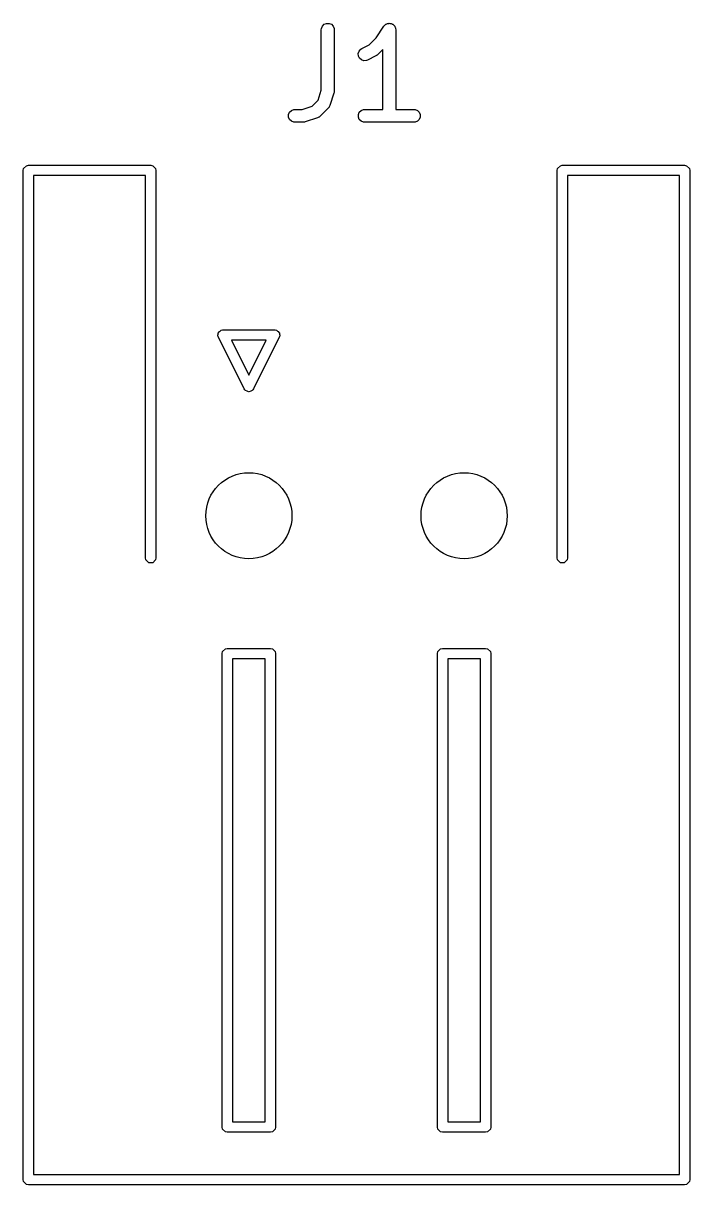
# Model space of a CAD drawing. Extents: x 2.05 to 8.87, y -5.84 to -2.88.
# Drawn here: x 6.442 to 6.747, y -5.833 to -5.302 of the extents above; entities that cross this region are included whole.
import ezdxf

# ---------------------------------------------------------------- set-up
doc = ezdxf.new("R2010")
doc.units = 0
doc.header["$MEASUREMENT"] = 0
doc.layers.add('BLACK', color=7, linetype='CONTINUOUS')

msp = doc.modelspace()

# ---------------------------------------------------------------- linework, layer by layer
at = {"layer": 'BLACK', "linetype": 'CONTINUOUS'}
for p, q in [((6.57841, -5.30531), (6.57847, -5.30473)), ((6.57841, -5.33295), (6.57841, -5.30531)), ((6.57847, -5.30473), (6.57891, -5.30367)), ((6.57891, -5.30367), (6.57972, -5.30285)), ((6.57972, -5.30285), (6.58079, -5.30241)), ((6.58079, -5.30241), (6.58194, -5.30241)), ((6.58194, -5.30241), (6.58301, -5.30285)), ((6.58301, -5.30285), (6.58382, -5.30367)), ((6.58382, -5.30367), (6.58426, -5.30473)), ((6.58426, -5.30473), (6.58432, -5.30531)), ((6.58432, -5.30531), (6.58432, -5.33343)), ((6.60344, -5.30905), (6.60703, -5.30367)), ((6.60703, -5.30367), (6.6074, -5.30322)), ((6.60703, -5.30367), (6.60703, -5.30367)), ((6.60703, -5.30367), (6.60703, -5.30367)), ((6.60703, -5.30367), (6.60703, -5.30367)), ((6.6074, -5.30322), (6.60764, -5.30306)), ((6.60764, -5.30306), (6.60785, -5.30285)), ((6.60785, -5.30285), (6.60811, -5.30274)), ((6.60811, -5.30274), (6.60835, -5.30258)), ((6.60835, -5.30258), (6.60864, -5.30252)), ((6.60864, -5.30252), (6.60891, -5.30241)), ((6.60891, -5.30241), (6.6092, -5.30241)), ((6.6092, -5.30241), (6.60948, -5.30236)), ((6.60948, -5.30236), (6.60977, -5.30241)), ((6.60977, -5.30241), (6.61006, -5.30241)), ((6.61006, -5.30241), (6.61033, -5.30252)), ((6.61033, -5.30252), (6.61061, -5.30258)), ((6.61061, -5.30258), (6.61086, -5.30274)), ((6.61086, -5.30274), (6.61113, -5.30285)), ((6.61113, -5.30285), (6.61133, -5.30306)), ((6.61133, -5.30306), (6.61157, -5.30322)), ((6.61157, -5.30322), (6.61173, -5.30346)), ((6.61173, -5.30346), (6.61194, -5.30367)), ((6.61194, -5.30367), (6.61205, -5.30393)), ((6.61205, -5.30393), (6.61221, -5.30417)), ((6.61221, -5.30417), (6.61227, -5.30446)), ((6.61227, -5.30446), (6.61238, -5.30473)), ((6.61238, -5.30473), (6.61244, -5.3053)), ((6.61244, -5.3053), (6.61244, -5.3053)), ((6.61244, -5.3053), (6.61244, -5.30531)), ((6.61244, -5.30531), (6.61244, -5.30531)), ((6.61244, -5.30531), (6.61244, -5.34173)), ((6.60024, -5.31225), (6.60344, -5.30905)), ((6.59531, -5.31619), (6.59567, -5.31509)), ((6.59539, -5.31734), (6.59531, -5.31619)), ((6.59567, -5.31509), (6.59643, -5.31422)), ((6.59643, -5.31422), (6.59692, -5.31392)), ((6.59692, -5.31392), (6.60024, -5.31225)), ((6.60653, -5.31431), (6.60408, -5.31677)), ((6.60653, -5.34173), (6.60653, -5.31431)), ((6.59591, -5.31837), (6.59539, -5.31734)), ((6.59678, -5.31912), (6.59591, -5.31837)), ((6.59787, -5.31949), (6.59678, -5.31912)), ((6.59902, -5.3194), (6.59787, -5.31949)), ((6.59956, -5.3192), (6.59902, -5.3194)), ((6.60331, -5.31732), (6.59956, -5.3192)), ((6.60356, -5.31717), (6.60331, -5.31732)), ((6.60363, -5.31714), (6.60356, -5.31717)), ((6.60371, -5.31707), (6.60363, -5.31714)), ((6.6038, -5.31701), (6.60371, -5.31707)), ((6.60385, -5.31696), (6.6038, -5.31701)), ((6.60408, -5.31677), (6.60385, -5.31696)), ((6.57415, -5.34022), (6.57691, -5.33746)), ((6.57691, -5.33746), (6.57841, -5.33295)), ((6.58417, -5.33436), (6.58229, -5.33999)), ((6.58423, -5.33408), (6.58417, -5.33436)), ((6.58426, -5.33401), (6.58423, -5.33408)), ((6.58427, -5.3339), (6.58426, -5.33401)), ((6.58429, -5.3338), (6.58427, -5.3339)), ((6.58432, -5.33343), (6.58429, -5.33372)), ((6.58429, -5.33372), (6.58429, -5.3338)), ((6.56391, -5.34304), (6.56473, -5.34222)), ((6.56473, -5.34222), (6.56579, -5.34178)), ((6.56579, -5.34178), (6.56637, -5.34173)), ((6.56637, -5.34173), (6.56964, -5.34173)), ((6.56964, -5.34173), (6.57415, -5.34022)), ((6.58158, -5.34114), (6.57783, -5.34489)), ((6.58195, -5.34069), (6.58158, -5.34114)), ((6.58199, -5.3406), (6.58195, -5.34069)), ((6.58206, -5.34052), (6.58199, -5.3406)), ((6.58229, -5.33999), (6.58206, -5.34052)), ((6.59578, -5.34304), (6.5966, -5.34222)), ((6.5966, -5.34222), (6.59766, -5.34178)), ((6.59766, -5.34178), (6.59824, -5.34173)), ((6.59824, -5.34173), (6.60653, -5.34173)), ((6.61244, -5.34173), (6.62073, -5.34173)), ((6.62073, -5.34173), (6.62131, -5.34178)), ((6.62131, -5.34178), (6.62238, -5.34222)), ((6.62238, -5.34222), (6.62319, -5.34304)), ((6.56347, -5.3441), (6.56391, -5.34304)), ((6.56347, -5.34525), (6.56347, -5.3441)), ((6.56391, -5.34632), (6.56347, -5.34525)), ((6.56473, -5.34713), (6.56391, -5.34632)), ((6.56579, -5.34757), (6.56473, -5.34713)), ((6.56637, -5.34763), (6.56579, -5.34757)), ((6.57012, -5.34763), (6.56637, -5.34763)), ((6.57041, -5.3476), (6.57012, -5.34763)), ((6.57049, -5.34761), (6.57041, -5.3476)), ((6.57059, -5.34758), (6.57049, -5.34761)), ((6.57069, -5.34757), (6.57059, -5.34758)), ((6.57076, -5.34754), (6.57069, -5.34757)), ((6.57105, -5.34748), (6.57076, -5.34754)), ((6.57667, -5.3456), (6.57105, -5.34748)), ((6.5772, -5.34537), (6.57667, -5.3456)), ((6.57728, -5.3453), (6.5772, -5.34537)), ((6.57738, -5.34526), (6.57728, -5.3453)), ((6.57783, -5.34489), (6.57738, -5.34526)), ((6.59534, -5.3441), (6.59578, -5.34304)), ((6.59534, -5.34525), (6.59534, -5.3441)), ((6.59578, -5.34632), (6.59534, -5.34525)), ((6.5966, -5.34713), (6.59578, -5.34632)), ((6.59766, -5.34757), (6.5966, -5.34713)), ((6.59824, -5.34763), (6.59766, -5.34757)), ((6.62073, -5.34763), (6.59824, -5.34763)), ((6.62131, -5.34757), (6.62073, -5.34763)), ((6.62238, -5.34713), (6.62131, -5.34757)), ((6.62319, -5.34632), (6.62238, -5.34713)), ((6.62319, -5.34304), (6.62363, -5.3441)), ((6.62363, -5.34525), (6.62319, -5.34632)), ((6.62363, -5.3441), (6.62363, -5.34525)), ((6.44213, -5.36969), (6.44231, -5.36878)), ((6.44231, -5.36878), (6.44358, -5.3675)), ((6.44358, -5.3675), (6.44449, -5.36732)), ((6.44449, -5.36732), (6.50039, -5.36732)), ((6.50039, -5.36732), (6.5013, -5.3675)), ((6.5013, -5.3675), (6.50258, -5.36878)), ((6.50258, -5.36878), (6.50276, -5.36969)), ((6.68622, -5.36969), (6.6864, -5.36878)), ((6.6864, -5.36878), (6.68768, -5.3675)), ((6.68768, -5.3675), (6.68858, -5.36732)), ((6.68858, -5.36732), (6.74449, -5.36732)), ((6.74449, -5.36732), (6.74539, -5.3675)), ((6.74539, -5.3675), (6.74667, -5.36878)), ((6.74667, -5.36878), (6.74685, -5.36969)), ((6.44213, -5.8311), (6.44213, -5.36969)), ((6.49803, -5.37205), (6.44685, -5.37205)), ((6.44685, -5.37205), (6.44685, -5.82874)), ((6.49803, -5.54685), (6.49803, -5.37205)), ((6.50276, -5.36969), (6.50276, -5.54685)), ((6.68622, -5.54685), (6.68622, -5.36969)), ((6.74213, -5.37205), (6.69094, -5.37205)), ((6.69094, -5.37205), (6.69094, -5.54685)), ((6.74213, -5.82874), (6.74213, -5.37205)), ((6.74685, -5.36969), (6.74685, -5.8311)), ((6.53128, -5.44398), (6.53156, -5.4437)), ((6.53156, -5.4437), (6.53168, -5.44333)), ((6.53168, -5.44333), (6.53217, -5.44309)), ((6.53217, -5.44309), (6.53256, -5.4427)), ((6.53256, -5.4427), (6.53321, -5.44257)), ((6.53321, -5.44257), (6.5333, -5.44253)), ((6.5333, -5.44253), (6.53335, -5.44254)), ((6.53335, -5.44254), (6.53346, -5.44252)), ((6.53346, -5.44252), (6.55709, -5.44252)), ((6.55709, -5.44252), (6.5572, -5.44254)), ((6.5572, -5.44254), (6.55725, -5.44253)), ((6.55725, -5.44253), (6.55734, -5.44257)), ((6.55734, -5.44257), (6.55799, -5.4427)), ((6.55799, -5.4427), (6.55838, -5.44309)), ((6.55838, -5.44309), (6.55887, -5.44333)), ((6.55887, -5.44333), (6.55899, -5.4437)), ((6.55899, -5.4437), (6.55927, -5.44398)), ((6.53111, -5.44505), (6.53128, -5.44453)), ((6.53128, -5.44568), (6.53111, -5.44505)), ((6.53128, -5.44453), (6.53128, -5.44398)), ((6.53128, -5.44579), (6.53128, -5.44568)), ((6.53132, -5.44582), (6.53128, -5.44579)), ((6.53135, -5.44594), (6.53132, -5.44582)), ((6.54316, -5.46956), (6.53135, -5.44594)), ((6.53729, -5.44724), (6.54528, -5.46322)), ((6.55326, -5.44724), (6.53729, -5.44724)), ((6.54528, -5.46322), (6.55326, -5.44724)), ((6.5592, -5.44594), (6.54739, -5.46956)), ((6.55923, -5.44582), (6.5592, -5.44594)), ((6.55927, -5.44579), (6.55923, -5.44582)), ((6.55927, -5.44398), (6.55927, -5.44453)), ((6.55927, -5.44453), (6.55944, -5.44505)), ((6.55944, -5.44505), (6.55927, -5.44568)), ((6.55927, -5.44568), (6.55927, -5.44579)), ((6.54345, -5.46993), (6.54316, -5.46956)), ((6.54349, -5.47005), (6.54345, -5.46993)), ((6.54358, -5.47009), (6.54349, -5.47005)), ((6.54373, -5.47029), (6.54358, -5.47009)), ((6.54444, -5.47053), (6.54373, -5.47029)), ((6.54682, -5.47029), (6.54611, -5.47053)), ((6.54697, -5.47009), (6.54682, -5.47029)), ((6.54706, -5.47005), (6.54697, -5.47009)), ((6.5471, -5.46993), (6.54706, -5.47005)), ((6.54739, -5.46956), (6.5471, -5.46993)), ((6.54511, -5.47086), (6.54444, -5.47053)), ((6.54528, -5.4708), (6.54511, -5.47086)), ((6.54544, -5.47086), (6.54528, -5.4708)), ((6.54611, -5.47053), (6.54544, -5.47086)), ((6.49821, -5.54775), (6.49803, -5.54685)), ((6.49949, -5.54903), (6.49821, -5.54775)), ((6.5013, -5.54903), (6.49949, -5.54903)), ((6.50258, -5.54775), (6.5013, -5.54903)), ((6.50276, -5.54685), (6.50258, -5.54775)), ((6.6864, -5.54775), (6.68622, -5.54685)), ((6.68768, -5.54903), (6.6864, -5.54775)), ((6.68949, -5.54903), (6.68768, -5.54903)), ((6.69077, -5.54775), (6.68949, -5.54903)), ((6.69094, -5.54685), (6.69077, -5.54775)), ((6.53307, -5.59055), (6.53325, -5.58965)), ((6.53307, -5.80709), (6.53307, -5.59055)), ((6.53325, -5.58965), (6.53453, -5.58837)), ((6.53453, -5.58837), (6.53543, -5.58819)), ((6.53543, -5.58819), (6.55512, -5.58819)), ((6.55512, -5.58819), (6.55602, -5.58837)), ((6.55602, -5.58837), (6.5573, -5.58965)), ((6.5573, -5.58965), (6.55748, -5.59055)), ((6.55748, -5.59055), (6.55748, -5.80709)), ((6.6315, -5.59055), (6.63168, -5.58965)), ((6.6315, -5.80709), (6.6315, -5.59055)), ((6.63168, -5.58965), (6.63295, -5.58837)), ((6.63295, -5.58837), (6.63386, -5.58819)), ((6.63386, -5.58819), (6.65354, -5.58819)), ((6.65354, -5.58819), (6.65445, -5.58837)), ((6.65445, -5.58837), (6.65573, -5.58965)), ((6.65573, -5.58965), (6.65591, -5.59055)), ((6.65591, -5.59055), (6.65591, -5.80709)), ((6.5378, -5.59291), (6.5378, -5.80472)), ((6.55276, -5.59291), (6.5378, -5.59291)), ((6.55276, -5.80472), (6.55276, -5.59291)), ((6.63622, -5.59291), (6.63622, -5.80472)), ((6.65118, -5.59291), (6.63622, -5.59291)), ((6.65118, -5.80472), (6.65118, -5.59291)), ((6.5378, -5.80472), (6.55276, -5.80472)), ((6.63622, -5.80472), (6.65118, -5.80472)), ((6.53325, -5.80799), (6.53307, -5.80709)), ((6.53453, -5.80927), (6.53325, -5.80799)), ((6.53543, -5.80945), (6.53453, -5.80927)), ((6.55512, -5.80945), (6.53543, -5.80945)), ((6.55602, -5.80927), (6.55512, -5.80945)), ((6.5573, -5.80799), (6.55602, -5.80927)), ((6.55748, -5.80709), (6.5573, -5.80799)), ((6.63168, -5.80799), (6.6315, -5.80709)), ((6.63295, -5.80927), (6.63168, -5.80799)), ((6.63386, -5.80945), (6.63295, -5.80927)), ((6.65354, -5.80945), (6.63386, -5.80945)), ((6.65445, -5.80927), (6.65354, -5.80945)), ((6.65573, -5.80799), (6.65445, -5.80927)), ((6.65591, -5.80709), (6.65573, -5.80799)), ((6.44231, -5.83201), (6.44213, -5.8311)), ((6.44685, -5.82874), (6.59449, -5.82874)), ((6.59449, -5.82874), (6.74213, -5.82874)), ((6.74685, -5.8311), (6.74667, -5.83201)), ((6.44358, -5.83328), (6.44231, -5.83201)), ((6.44449, -5.83346), (6.44358, -5.83328)), ((6.59449, -5.83346), (6.44449, -5.83346)), ((6.74449, -5.83346), (6.59449, -5.83346)), ((6.74539, -5.83328), (6.74449, -5.83346)), ((6.74667, -5.83201), (6.74539, -5.83328))]:
    msp.add_line(p, q, dxfattribs=at)
at = {"layer": 'BLACK'}
for centre in [(6.54528, -5.52756), (6.54528, -5.52756), (6.6437, -5.52756), (6.6437, -5.52756)]:
    msp.add_circle(centre, 0.01969, dxfattribs=at)

doc.saveas('drawing.dxf')
